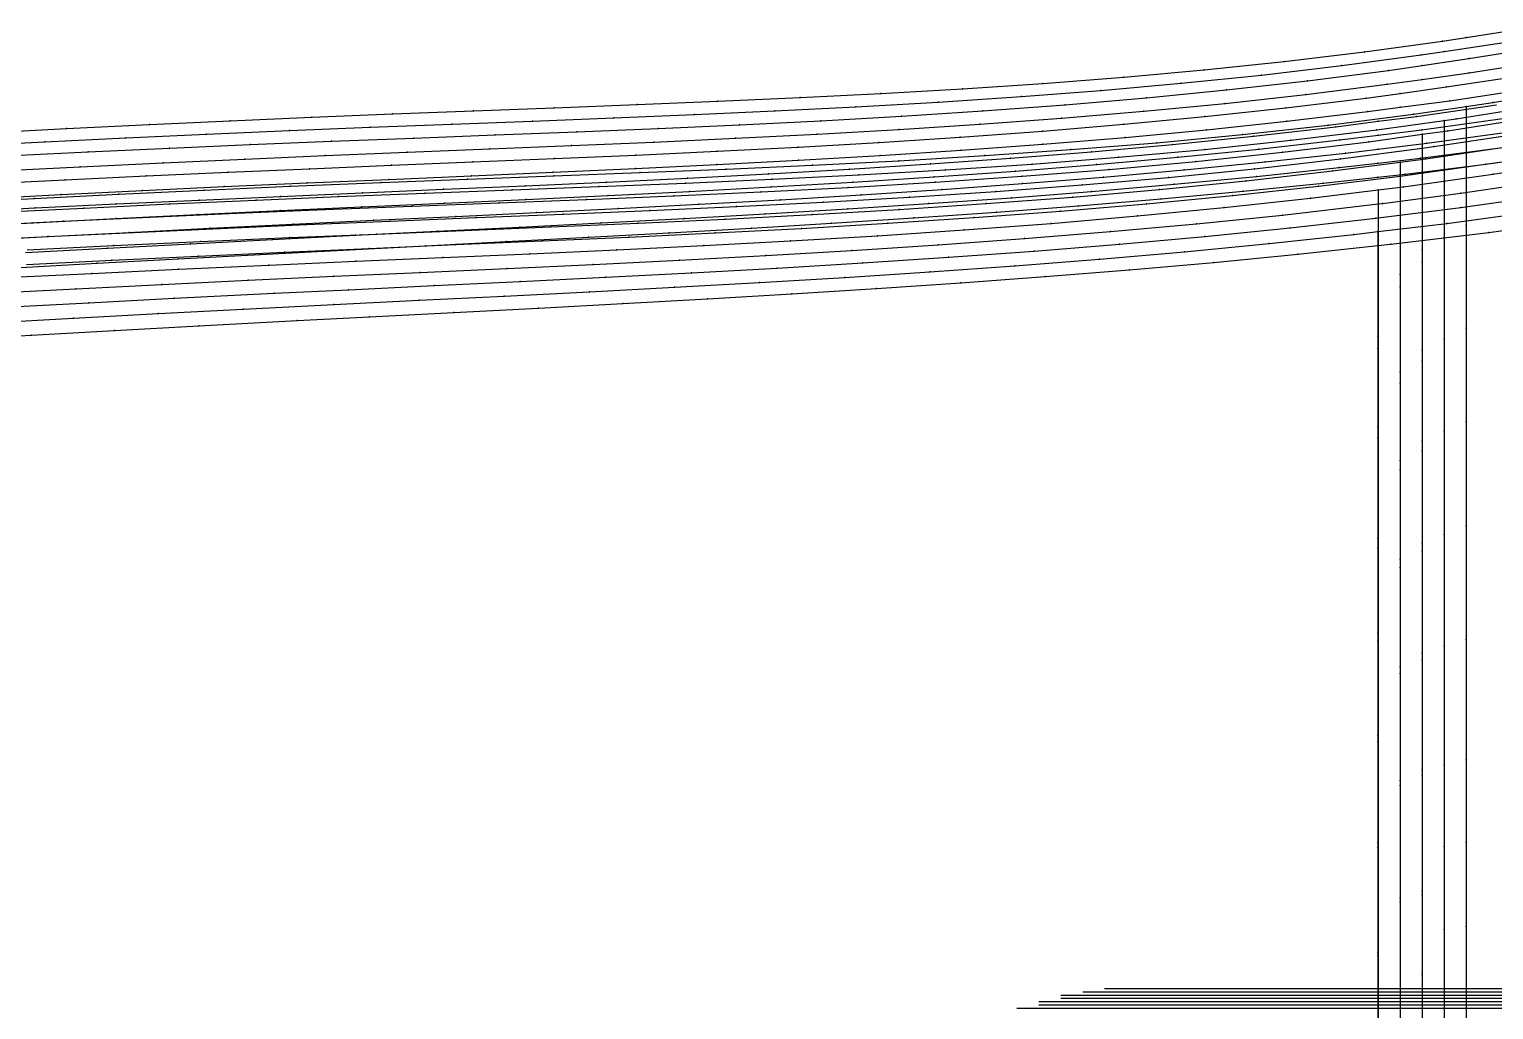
# Model space of a CAD drawing. Extents: x -2408 to 1029, y -526 to 2095.
# Drawn here: x -1535.4 to -1262.1, y -219.6 to -36.7 of the extents above; entities that cross this region are included whole.
import ezdxf

# ---------------------------------------------------------------- set-up
doc = ezdxf.new("R2010")
doc.units = 0

# ---------------------------------------------------------------- blocks, each defined once
blk = doc.blocks.new(' -30')
at = {"layer": '1'}
blk.add_lwpolyline([(-950.544015, 15.479823), (-935.206577, 16.343182), (-920.105982, 17.176384), (-904.766612, 18.003775), (-889.287064, 18.818535), (-873.946031, 19.61452), (-858.840044, 20.398946), (-843.499775, 21.209493), (-828.4495, 22.031731), (-813.112931, 22.910487), (-798.123536, 23.822103), (-782.794354, 24.821861), (-767.357727, 25.911562), (-752.041175, 27.088975), (-736.617966, 28.385365), (-721.320863, 29.794235), (-706.371494, 31.303377), (-696.187057, 32.435005), (-691.10357, 32.999838), (-676.024616, 34.856611), (-661.314608, 36.891858)], dxfattribs=at)
at = {"layer": '14'}
blk.add_lwpolyline([(-962.987189, 2.046197), (-947.543406, 2.929759), (-931.946003, 3.804981), (-916.242685, 4.667644), (-897.852015, 5.652574), (-884.398697, 6.356113), (-868.621156, 7.173227), (-852.843795, 7.995684), (-837.0681, 8.838081), (-821.295402, 9.715025), (-805.527188, 10.641114), (-789.764789, 11.630952), (-774.009689, 12.699139), (-758.263261, 13.860278), (-742.526873, 15.128973), (-726.802011, 16.519822), (-711.090008, 18.047432), (-696.187057, 19.649467), (-693.760895, 19.910271), (-675.471564, 22.118793), (-660.609476, 24.159982)], dxfattribs=at)
at = {"layer": '2'}
blk.add_point((-696.187057, 19.626408), dxfattribs=at)
at = {"layer": '3'}
for p in [(-691.10357, 32.999838), (-676.024616, 34.856611), (-706.371494, 31.303377), (-696.187057, 32.435005), (-736.617966, 28.385365), (-721.320863, 29.794235), (-782.794354, 24.821861), (-767.357727, 25.911562), (-752.041175, 27.088975), (-828.4495, 22.031731), (-813.112931, 22.910487), (-798.123536, 23.822103), (-675.471564, 22.118793), (-873.946031, 19.61452), (-858.840044, 20.398946), (-843.499775, 21.209493), (-696.187057, 19.649467), (-693.760895, 19.910271), (-920.105982, 17.176384), (-904.766612, 18.003775), (-889.287064, 18.818535), (-726.802011, 16.519822), (-711.090008, 18.047432), (-935.206577, 16.343182), (-758.263261, 13.860278), (-742.526873, 15.128973), (-789.764789, 11.630952), (-774.009689, 12.699139), (-837.0681, 8.838081), (-821.295402, 9.715025), (-805.527188, 10.641114), (-897.852015, 5.652574), (-884.398697, 6.356113), (-868.621156, 7.173227), (-852.843795, 7.995684), (-947.543406, 2.929759), (-931.946003, 3.804981), (-916.242685, 4.667644), (-696.187057, 0.451554), (-696.187057, -16.208268), (-696.187057, -36.720904), (-696.187057, -54.118737), (-696.187057, -72.840981), (-696.187057, -92.526419), (-696.187057, -112.813858)]:
    blk.add_point(p, dxfattribs=at)
at = {"layer": '4'}
for p in [(-696.187057, 32.435005), (-696.187057, 19.649467)]:
    blk.add_point(p, dxfattribs=at)
at = {"layer": '8'}
blk.add_lwpolyline([(-696.187057, 19.626408), (-696.187057, 0.451554), (-696.187057, -16.208268), (-696.187057, -36.720904), (-696.187057, -54.118737), (-696.187057, -72.840981), (-696.187057, -92.526419), (-696.187057, -112.813858), (-696.187057, -133.342096), (-696.187057, -153.749935), (-696.187057, -173.676172), (-696.187057, -192.759608), (-696.187057, -210.639042), (-696.187057, -226.953287), (-696.187057, -241.3411), (-696.187057, -256.903938), (-696.187057, -270.749977), (-696.187057, -272.616177)], dxfattribs=at)
blk = doc.blocks.new(' -31')
at = {"layer": '1'}
blk.add_lwpolyline([(-948.623433, 17.732253), (-933.280246, 18.568444), (-917.805096, 19.390269), (-902.511805, 20.180359), (-887.034435, 20.959494), (-871.800651, 21.716283), (-856.32288, 22.487864), (-841.149318, 23.262263), (-825.674273, 24.08631), (-810.567308, 24.938351), (-795.098583, 25.874089), (-780.061113, 26.859538), (-764.603561, 27.965631), (-749.634539, 29.141898), (-734.195194, 30.478894), (-718.84188, 31.946828), (-703.430426, 33.574759), (-696.187057, 34.422185), (-688.241489, 35.351758), (-672.874118, 37.354307)], dxfattribs=at)
at = {"layer": '14'}
blk.add_lwpolyline([(-955.286526, 4.643103), (-939.622287, 5.506135), (-923.835967, 6.354823), (-907.975192, 7.18477), (-891.024309, 8.045205), (-875.132846, 8.835067), (-859.241113, 9.625043), (-843.350631, 10.43139), (-827.463031, 11.270359), (-811.579911, 12.158205), (-795.702866, 13.111181), (-779.83353, 14.145537), (-763.973421, 15.277532), (-748.124175, 16.523418), (-732.287387, 17.899448), (-716.464651, 19.421876), (-700.657603, 21.106951), (-696.187057, 21.638057), (-683.339155, 23.164388), (-666.059555, 25.49067)], dxfattribs=at)
at = {"layer": '2'}
blk.add_point((-696.187057, 21.607609), dxfattribs=at)
at = {"layer": '3'}
for p in [(-703.430426, 33.574759), (-696.187057, 34.422185), (-688.241489, 35.351758), (-734.195194, 30.478894), (-718.84188, 31.946828), (-764.603561, 27.965631), (-749.634539, 29.141898), (-810.567308, 24.938351), (-795.098583, 25.874089), (-780.061113, 26.859538), (-856.32288, 22.487864), (-841.149318, 23.262263), (-825.674273, 24.08631), (-683.339155, 23.164388), (-917.805096, 19.390269), (-902.511805, 20.180359), (-887.034435, 20.959494), (-871.800651, 21.716283), (-716.464651, 19.421876), (-700.657603, 21.106951), (-696.187057, 21.638057), (-933.280246, 18.568444), (-748.124175, 16.523418), (-732.287387, 17.899448), (-779.83353, 14.145537), (-763.973421, 15.277532), (-827.463031, 11.270359), (-811.579911, 12.158205), (-795.702866, 13.111181), (-875.132846, 8.835067), (-859.241113, 9.625043), (-843.350631, 10.43139), (-939.622287, 5.506135), (-923.835967, 6.354823), (-907.975192, 7.18477), (-891.024309, 8.045205), (-696.187057, 2.136107), (-696.187057, -14.78146), (-696.187057, -35.611433), (-696.187057, -53.278423), (-696.187057, -72.290306), (-696.187057, -92.280291), (-696.187057, -112.881592)]:
    blk.add_point(p, dxfattribs=at)
at = {"layer": '4'}
for p in [(-696.187057, 34.422185), (-696.187057, 21.638057)]:
    blk.add_point(p, dxfattribs=at)
at = {"layer": '8'}
blk.add_lwpolyline([(-696.187057, 21.607609), (-696.187057, 2.136107), (-696.187057, -14.78146), (-696.187057, -35.611433), (-696.187057, -53.278423), (-696.187057, -72.290306), (-696.187057, -92.280291), (-696.187057, -112.881592), (-696.187057, -133.727418), (-696.187057, -154.450981), (-696.187057, -174.685493), (-696.187057, -194.064164), (-696.187057, -212.220206), (-696.187057, -228.786831), (-696.187057, -243.397249), (-696.187057, -259.200869), (-696.187057, -273.2611), (-696.187057, -275.156174)], dxfattribs=at)
blk = doc.blocks.new(' -32')
at = {"layer": '1'}
blk.add_lwpolyline([(-959.45837, 19.282104), (-944.399344, 20.092843), (-929.266918, 20.886145), (-914.205567, 21.652657), (-898.727986, 22.414029), (-883.664382, 23.134938), (-868.319484, 23.862668), (-853.255966, 24.585178), (-837.98626, 25.341618), (-822.925843, 26.126801), (-807.730136, 26.973803), (-792.676608, 27.882423), (-777.557094, 28.880208), (-762.5158, 29.973046), (-747.42515, 31.185646), (-732.403637, 32.523892), (-717.278175, 34.019483), (-702.287098, 35.664747), (-696.187057, 36.407948), (-687.061092, 37.519807), (-672.116943, 39.54803)], dxfattribs=at)
at = {"layer": '14'}
blk.add_lwpolyline([(-952.619872, 6.934457), (-936.796781, 7.776695), (-920.867203, 8.599889), (-902.211607, 9.530105), (-888.328943, 10.199019), (-872.323106, 10.958336), (-856.317384, 11.72208), (-840.313552, 12.508138), (-824.313384, 13.334394), (-808.318694, 14.218732), (-792.331181, 15.179041), (-776.352658, 16.233206), (-760.384899, 17.399111), (-744.429681, 18.694642), (-728.488815, 20.137682), (-712.564002, 21.746121), (-696.612399, 23.543152), (-696.187057, 23.596621), (-680.726148, 25.539978), (-663.656502, 27.958207)], dxfattribs=at)
at = {"layer": '2'}
blk.add_point((-696.187057, 23.588808), dxfattribs=at)
at = {"layer": '3'}
for p in [(-702.287098, 35.664747), (-696.187057, 36.407948), (-687.061092, 37.519807), (-717.278175, 34.019483), (-747.42515, 31.185646), (-732.403637, 32.523892), (-792.676608, 27.882423), (-777.557094, 28.880208), (-762.5158, 29.973046), (-837.98626, 25.341618), (-822.925843, 26.126801), (-807.730136, 26.973803), (-680.726148, 25.539978), (-898.727986, 22.414029), (-883.664382, 23.134938), (-868.319484, 23.862668), (-853.255966, 24.585178), (-696.612399, 23.543152), (-696.187057, 23.596621), (-944.399344, 20.092843), (-929.266918, 20.886145), (-914.205567, 21.652657), (-728.488815, 20.137682), (-712.564002, 21.746121), (-760.384899, 17.399111), (-744.429681, 18.694642), (-808.318694, 14.218732), (-792.331181, 15.179041), (-776.352658, 16.233206), (-872.323106, 10.958336), (-856.317384, 11.72208), (-840.313552, 12.508138), (-824.313384, 13.334394), (-920.867203, 8.599889), (-902.211607, 9.530105), (-888.328943, 10.199019), (-936.796781, 7.776695), (-696.187057, 3.820657), (-696.187057, -13.354648), (-696.187057, -34.501972), (-696.187057, -52.438121), (-696.187057, -71.739651), (-696.187057, -92.034185), (-696.187057, -112.949348)]:
    blk.add_point(p, dxfattribs=at)
at = {"layer": '4'}
for p in [(-696.187057, 36.407948), (-696.187057, 23.596621)]:
    blk.add_point(p, dxfattribs=at)
at = {"layer": '8'}
blk.add_lwpolyline([(-696.187057, 23.588808), (-696.187057, 3.820657), (-696.187057, -13.354648), (-696.187057, -34.501972), (-696.187057, -52.438121), (-696.187057, -71.739651), (-696.187057, -92.034185), (-696.187057, -112.949348), (-696.187057, -134.112761), (-696.187057, -155.152049), (-696.187057, -175.694834), (-696.187057, -195.36874), (-696.187057, -213.801389), (-696.187057, -230.620406), (-696.187057, -245.4534), (-696.187057, -261.497782), (-696.187057, -275.772225), (-696.187057, -277.696171)], dxfattribs=at)
blk = doc.blocks.new(' -33')
at = {"layer": '1'}
blk.add_lwpolyline([(-962.378839, 21.273721), (-947.180992, 22.072432), (-931.779804, 22.856026), (-916.57929, 23.602129), (-901.09277, 24.334801), (-885.889938, 25.03201), (-870.467076, 25.730405), (-855.264132, 26.425488), (-839.915285, 27.152162), (-824.715526, 27.914039), (-809.448063, 28.737968), (-794.255524, 29.632615), (-779.081015, 30.617696), (-763.901431, 31.711709), (-748.728626, 32.930879), (-733.570572, 34.291602), (-718.476761, 35.805907), (-703.352213, 37.500076), (-696.187057, 38.394732), (-688.058011, 39.409742), (-672.984152, 41.507452)], dxfattribs=at)
at = {"layer": '14'}
blk.add_lwpolyline([(-955.159831, 8.93821), (-939.223461, 9.763571), (-923.180193, 10.566594), (-907.077622, 11.342517), (-891.073816, 12.083681), (-874.953148, 12.813767), (-858.832385, 13.546876), (-842.71355, 14.302547), (-826.598671, 15.100318), (-810.489657, 15.959734), (-794.388572, 16.90033), (-778.297327, 17.941651), (-762.217985, 19.103232), (-746.152459, 20.404619), (-730.10281, 21.865347), (-714.07095, 23.504961), (-696.187057, 25.577886), (-695.392315, 25.670001), (-680.74212, 27.580925), (-663.876106, 30.042186)], dxfattribs=at)
at = {"layer": '2'}
blk.add_point((-696.187057, 25.570009), dxfattribs=at)
at = {"layer": '3'}
for p in [(-696.187057, 38.394732), (-688.058011, 39.409742), (-718.476761, 35.805907), (-703.352213, 37.500076), (-748.728626, 32.930879), (-733.570572, 34.291602), (-779.081015, 30.617696), (-763.901431, 31.711709), (-824.715526, 27.914039), (-809.448063, 28.737968), (-794.255524, 29.632615), (-680.74212, 27.580925), (-885.889938, 25.03201), (-870.467076, 25.730405), (-855.264132, 26.425488), (-839.915285, 27.152162), (-696.187057, 25.577886), (-695.392315, 25.670001), (-947.180992, 22.072432), (-931.779804, 22.856026), (-916.57929, 23.602129), (-901.09277, 24.334801), (-730.10281, 21.865347), (-714.07095, 23.504961), (-746.152459, 20.404619), (-794.388572, 16.90033), (-778.297327, 17.941651), (-762.217985, 19.103232), (-842.71355, 14.302547), (-826.598671, 15.100318), (-810.489657, 15.959734), (-907.077622, 11.342517), (-891.073816, 12.083681), (-874.953148, 12.813767), (-858.832385, 13.546876), (-939.223461, 9.763571), (-923.180193, 10.566594), (-696.187057, 5.505209), (-696.187057, -11.927834), (-696.187057, -27.697366), (-696.187057, -45.356723), (-696.187057, -64.52794), (-696.187057, -84.83305), (-696.187057, -105.894091)]:
    blk.add_point(p, dxfattribs=at)
at = {"layer": '4'}
for p in [(-696.187057, 38.394732), (-696.187057, 25.577886)]:
    blk.add_point(p, dxfattribs=at)
at = {"layer": '8'}
blk.add_lwpolyline([(-696.187057, 25.570009), (-696.187057, 5.505209), (-696.187057, -11.927834), (-696.187057, -27.697366), (-696.187057, -45.356723), (-696.187057, -64.52794), (-696.187057, -84.83305), (-696.187057, -105.894091), (-696.187057, -127.333096), (-696.187057, -148.772081), (-696.187057, -169.833121), (-696.187057, -190.138231), (-696.187057, -209.309447), (-696.187057, -226.968803), (-696.187057, -242.738335), (-696.187057, -260.17137), (-696.187057, -274.928334), (-696.187057, -280.236168)], dxfattribs=at)
blk = doc.blocks.new(' -34')
at = {"layer": '1'}
blk.add_lwpolyline([(-962.042918, 23.434851), (-946.865268, 24.207538), (-931.721191, 24.951114), (-916.239627, 25.679105), (-901.092699, 26.362402), (-885.785749, 27.030579), (-870.637486, 27.683523), (-855.402736, 28.3493), (-840.256066, 29.038188), (-825.104764, 29.772288), (-809.963278, 30.568387), (-794.902986, 31.439294), (-779.771741, 32.411262), (-764.804323, 33.485809), (-749.690761, 34.703088), (-734.588409, 36.070656), (-719.503758, 37.606008), (-704.101333, 39.367399), (-696.187057, 40.38013), (-689.061283, 41.291958), (-674.105752, 43.422285)], dxfattribs=at)
at = {"layer": '14'}
blk.add_lwpolyline([(-952.36486, 11.213999), (-936.274156, 12.014474), (-920.091959, 12.787686), (-903.24683, 13.556277), (-887.01248, 14.266178), (-870.776659, 14.965254), (-854.541482, 15.674685), (-838.309179, 16.415645), (-822.081941, 17.20931), (-805.861958, 18.076856), (-789.651423, 19.039459), (-773.452526, 20.118295), (-757.267459, 21.33454), (-741.098412, 22.70937), (-724.947577, 24.263962), (-708.817183, 26.019486), (-696.187057, 27.577312), (-691.4811, 28.157747), (-674.795507, 30.484158), (-658.751686, 32.99127)], dxfattribs=at)
at = {"layer": '2'}
blk.add_point((-696.187057, 27.551208), dxfattribs=at)
at = {"layer": '3'}
for p in [(-689.061283, 41.291958), (-704.101333, 39.367399), (-696.187057, 40.38013), (-734.588409, 36.070656), (-719.503758, 37.606008), (-764.804323, 33.485809), (-749.690761, 34.703088), (-809.963278, 30.568387), (-794.902986, 31.439294), (-779.771741, 32.411262), (-674.795507, 30.484158), (-870.637486, 27.683523), (-855.402736, 28.3493), (-840.256066, 29.038188), (-825.104764, 29.772288), (-696.187057, 27.577312), (-691.4811, 28.157747), (-931.721191, 24.951114), (-916.239627, 25.679105), (-901.092699, 26.362402), (-885.785749, 27.030579), (-708.817183, 26.019486), (-946.865268, 24.207538), (-741.098412, 22.70937), (-724.947577, 24.263962), (-773.452526, 20.118295), (-757.267459, 21.33454), (-838.309179, 16.415645), (-822.081941, 17.20931), (-805.861958, 18.076856), (-789.651423, 19.039459), (-887.01248, 14.266178), (-870.776659, 14.965254), (-854.541482, 15.674685), (-936.274156, 12.014474), (-920.091959, 12.787686), (-903.24683, 13.556277), (-696.187057, 7.189761), (-696.187057, -10.50102), (-696.187057, -26.503698), (-696.187057, -44.42414), (-696.187057, -63.878794), (-696.187057, -84.484107), (-696.187057, -105.856506)]:
    blk.add_point(p, dxfattribs=at)
at = {"layer": '4'}
for p in [(-696.187057, 40.38013), (-696.187057, 27.577312)]:
    blk.add_point(p, dxfattribs=at)
at = {"layer": '7'}
blk.add_line((-763.632202, -125.051336), (-389.104042, -125.051336), dxfattribs=at)
at = {"layer": '8'}
blk.add_lwpolyline([(-696.187057, 27.551208), (-696.187057, 7.189761), (-696.187057, -10.50102), (-696.187057, -26.503698), (-696.187057, -44.42414), (-696.187057, -63.878794), (-696.187057, -84.484107), (-696.187057, -105.856506), (-696.187057, -127.612478), (-696.187057, -149.368449), (-696.187057, -170.740867), (-696.187057, -191.34618), (-696.187057, -210.800818), (-696.187057, -228.721277), (-696.187057, -244.723942), (-696.187057, -262.414736), (-696.187057, -277.389873), (-696.187057, -282.776184)], dxfattribs=at)
blk = doc.blocks.new(' -35')
at = {"layer": '1'}
blk.add_lwpolyline([(-961.287901, 25.314339), (-946.065137, 26.095991), (-930.879642, 26.845534), (-915.653807, 27.564757), (-900.149849, 28.264762), (-884.921417, 28.926582), (-869.491646, 29.586773), (-854.263099, 30.245948), (-838.920024, 30.938467), (-823.694953, 31.673938), (-808.446946, 32.477426), (-793.229916, 33.364866), (-778.088367, 34.352138), (-762.886271, 35.467571), (-747.500666, 36.743473), (-732.32422, 38.167402), (-717.357443, 39.753187), (-702.221529, 41.558933), (-696.187057, 42.365713), (-686.941813, 43.601738), (-671.865551, 45.850678)], dxfattribs=at)
at = {"layer": '14'}
blk.add_lwpolyline([(-952.579384, 13.047829), (-936.600783, 13.850699), (-920.522136, 14.625094), (-904.391192, 15.365869), (-888.600371, 16.057306), (-872.455227, 16.747644), (-856.310227, 17.443511), (-840.167818, 18.167295), (-824.030335, 18.94139), (-807.900113, 19.78819), (-791.779599, 20.730083), (-775.671091, 21.789465), (-759.577038, 22.988724), (-743.499734, 24.350258), (-727.44163, 25.896451), (-711.405021, 27.649703), (-696.187057, 29.544051), (-694.02828, 29.812778), (-675.383928, 32.46391)], dxfattribs=at)
at = {"layer": '2'}
blk.add_point((-696.187057, 29.532409), dxfattribs=at)
at = {"layer": '3'}
for p in [(-702.221529, 41.558933), (-696.187057, 42.365713), (-686.941813, 43.601738), (-717.357443, 39.753187), (-747.500666, 36.743473), (-732.32422, 38.167402), (-793.229916, 33.364866), (-778.088367, 34.352138), (-762.886271, 35.467571), (-854.263099, 30.245948), (-838.920024, 30.938467), (-823.694953, 31.673938), (-808.446946, 32.477426), (-915.653807, 27.564757), (-900.149849, 28.264762), (-884.921417, 28.926582), (-869.491646, 29.586773), (-711.405021, 27.649703), (-696.187057, 29.544051), (-694.02828, 29.812778), (-946.065137, 26.095991), (-930.879642, 26.845534), (-727.44163, 25.896451), (-759.577038, 22.988724), (-743.499734, 24.350258), (-807.900113, 19.78819), (-791.779599, 20.730083), (-775.671091, 21.789465), (-872.455227, 16.747644), (-856.310227, 17.443511), (-840.167818, 18.167295), (-824.030335, 18.94139), (-936.600783, 13.850699), (-920.522136, 14.625094), (-904.391192, 15.365869), (-888.600371, 16.057306), (-696.187057, 8.874313), (-696.187057, -9.074205), (-696.187057, -25.310029), (-696.187057, -43.491557), (-696.187057, -63.229649), (-696.187057, -84.135146), (-696.187057, -105.818943)]:
    blk.add_point(p, dxfattribs=at)
at = {"layer": '4'}
for p in [(-696.187057, 42.365713), (-696.187057, 29.544051)]:
    blk.add_point(p, dxfattribs=at)
at = {"layer": '7'}
blk.add_line((-763.632202, -125.051336), (-389.104042, -125.051336), dxfattribs=at)
at = {"layer": '8'}
blk.add_lwpolyline([(-696.187057, 29.532409), (-696.187057, 8.874313), (-696.187057, -9.074205), (-696.187057, -25.310029), (-696.187057, -43.491557), (-696.187057, -63.229649), (-696.187057, -84.135146), (-696.187057, -105.818943), (-696.187057, -127.89188), (-696.187057, -149.964818), (-696.187057, -171.648615), (-696.187057, -192.55413), (-696.187057, -212.292221), (-696.187057, -230.473749), (-696.187057, -246.709572), (-696.187057, -264.658074), (-696.187057, -279.851389), (-696.187057, -285.316181)], dxfattribs=at)
blk = doc.blocks.new(' -36')
at = {"layer": '1'}
blk.add_lwpolyline([(-960.595979, 27.489451), (-945.386085, 28.243615), (-930.223439, 28.963117), (-914.952428, 29.650953), (-899.78665, 30.300871), (-884.445538, 30.932854), (-869.278321, 31.54862), (-854.024831, 32.178944), (-838.859382, 32.836911), (-823.702092, 33.546003), (-808.542478, 34.326618), (-793.490451, 35.191923), (-778.34243, 36.173265), (-762.893095, 37.309129), (-747.76605, 38.574965), (-732.664665, 40.012175), (-717.57252, 41.64312), (-702.570928, 43.477063), (-696.187057, 44.352727), (-687.53168, 45.539962), (-672.577526, 47.823738)], dxfattribs=at)
at = {"layer": '14'}
blk.add_lwpolyline([(-952.428582, 15.182423), (-936.316231, 15.962758), (-920.111287, 16.710408), (-903.482609, 17.436119), (-887.223827, 18.109548), (-870.963124, 18.769112), (-854.703125, 19.438837), (-838.446343, 20.142751), (-822.195444, 20.904879), (-805.952939, 21.74925), (-789.721457, 22.699888), (-773.503624, 23.780818), (-757.301952, 25.016072), (-741.119106, 26.429668), (-724.957599, 28.045642), (-708.820059, 29.888015), (-696.187057, 31.537294), (-691.445156, 32.156361), (-674.659417, 34.643384)], dxfattribs=at)
at = {"layer": '2'}
blk.add_point((-696.187057, 31.513608), dxfattribs=at)
at = {"layer": '3'}
for p in [(-696.187057, 44.352727), (-687.53168, 45.539962), (-717.57252, 41.64312), (-702.570928, 43.477063), (-747.76605, 38.574965), (-732.664665, 40.012175), (-778.34243, 36.173265), (-762.893095, 37.309129), (-838.859382, 32.836911), (-823.702092, 33.546003), (-808.542478, 34.326618), (-793.490451, 35.191923), (-899.78665, 30.300871), (-884.445538, 30.932854), (-869.278321, 31.54862), (-854.024831, 32.178944), (-696.187057, 31.537294), (-691.445156, 32.156361), (-945.386085, 28.243615), (-930.223439, 28.963117), (-914.952428, 29.650953), (-724.957599, 28.045642), (-708.820059, 29.888015), (-757.301952, 25.016072), (-741.119106, 26.429668), (-789.721457, 22.699888), (-773.503624, 23.780818), (-854.703125, 19.438837), (-838.446343, 20.142751), (-822.195444, 20.904879), (-805.952939, 21.74925), (-920.111287, 16.710408), (-903.482609, 17.436119), (-887.223827, 18.109548), (-870.963124, 18.769112), (-936.316231, 15.962758), (-696.187057, 10.558863), (-696.187057, -7.6474), (-696.187057, -24.116363), (-696.187057, -42.558977), (-696.187057, -62.580508), (-696.187057, -83.786207), (-696.187057, -105.781382)]:
    blk.add_point(p, dxfattribs=at)
at = {"layer": '4'}
for p in [(-696.187057, 44.352727), (-696.187057, 31.537294)]:
    blk.add_point(p, dxfattribs=at)
at = {"layer": '7'}
blk.add_line((-763.632202, -125.051336), (-389.104042, -125.051336), dxfattribs=at)
at = {"layer": '8'}
blk.add_lwpolyline([(-696.187057, 31.513608), (-696.187057, 10.558863), (-696.187057, -7.6474), (-696.187057, -24.116363), (-696.187057, -42.558977), (-696.187057, -62.580508), (-696.187057, -83.786207), (-696.187057, -105.781382), (-696.187057, -128.171286), (-696.187057, -150.56119), (-696.187057, -172.556365), (-696.187057, -193.762064), (-696.187057, -213.783595), (-696.187057, -232.226194), (-696.187057, -248.695178), (-696.187057, -266.901435), (-696.187057, -282.312918), (-696.187057, -287.856178)], dxfattribs=at)
blk = doc.blocks.new(' -37')
at = {"layer": '1'}
blk.add_lwpolyline([(-961.886137, 29.265319), (-946.641757, 30.032803), (-931.141849, 30.777437), (-915.893945, 31.472146), (-900.888486, 32.120227), (-885.637784, 32.748686), (-870.190481, 33.371573), (-854.939422, 33.993086), (-839.591104, 34.648185), (-824.343593, 35.35114), (-809.104225, 36.126875), (-793.865264, 36.996934), (-778.746142, 37.975006), (-763.523574, 39.097431), (-748.137304, 40.395344), (-732.943814, 41.861663), (-717.874596, 43.521574), (-702.728602, 45.417345), (-696.187057, 46.339412), (-687.445294, 47.5716), (-672.36694, 49.944403)], dxfattribs=at)
at = {"layer": '14'}
blk.add_lwpolyline([(-968.498774, 16.205628), (-952.64753, 17.017874), (-936.647193, 17.801848), (-920.545628, 18.552025), (-904.390811, 19.262872), (-888.818666, 19.909773), (-872.648382, 20.561553), (-856.478172, 21.218032), (-840.310819, 21.904454), (-824.149105, 22.646062), (-807.995813, 23.468099), (-791.853726, 24.395809), (-775.725625, 25.454434), (-759.614293, 26.669217), (-743.522514, 28.065403), (-727.453068, 29.668233), (-711.408739, 31.502951), (-696.187057, 33.502586), (-693.992253, 33.790907), (-675.348821, 36.601963)], dxfattribs=at)
at = {"layer": '2'}
blk.add_point((-696.187057, 33.494809), dxfattribs=at)
at = {"layer": '3'}
for p in [(-687.445294, 47.5716), (-702.728602, 45.417345), (-696.187057, 46.339412), (-732.943814, 41.861663), (-717.874596, 43.521574), (-763.523574, 39.097431), (-748.137304, 40.395344), (-809.104225, 36.126875), (-793.865264, 36.996934), (-778.746142, 37.975006), (-870.190481, 33.371573), (-854.939422, 33.993086), (-839.591104, 34.648185), (-824.343593, 35.35114), (-696.187057, 33.502586), (-693.992253, 33.790907), (-931.141849, 30.777437), (-915.893945, 31.472146), (-900.888486, 32.120227), (-885.637784, 32.748686), (-711.408739, 31.502951), (-946.641757, 30.032803), (-743.522514, 28.065403), (-727.453068, 29.668233), (-775.725625, 25.454434), (-759.614293, 26.669217), (-840.310819, 21.904454), (-824.149105, 22.646062), (-807.995813, 23.468099), (-791.853726, 24.395809), (-904.390811, 19.262872), (-888.818666, 19.909773), (-872.648382, 20.561553), (-856.478172, 21.218032), (-952.64753, 17.017874), (-936.647193, 17.801848), (-920.545628, 18.552025), (-696.187057, 12.243416), (-696.187057, -6.220585), (-696.187057, -22.922694), (-696.187057, -41.626394), (-696.187057, -61.931363), (-696.187057, -83.437265), (-696.187057, -105.743818), (-696.187057, -120.861969)]:
    blk.add_point(p, dxfattribs=at)
at = {"layer": '4'}
for p in [(-696.187057, 46.339412), (-696.187057, 33.502586)]:
    blk.add_point(p, dxfattribs=at)
at = {"layer": '7'}
blk.add_line((-763.632202, -125.051336), (-389.104042, -125.051336), dxfattribs=at)
at = {"layer": '8'}
blk.add_lwpolyline([(-696.187057, 33.494809), (-696.187057, 12.243416), (-696.187057, -6.220585), (-696.187057, -22.922694), (-696.187057, -41.626394), (-696.187057, -61.931363), (-696.187057, -83.437265), (-696.187057, -105.743818), (-696.187057, -120.861969), (-696.187057, -136.039408), (-696.187057, -151.157559), (-696.187057, -166.097773), (-696.187057, -187.91505), (-696.187057, -208.664815), (-696.187057, -227.94675), (-696.187057, -245.360511), (-696.187057, -260.505839), (-696.187057, -276.478989), (-696.187057, -290.396175)], dxfattribs=at)
blk = doc.blocks.new(' -38')
at = {"layer": '1'}
blk.add_lwpolyline([(-960.466797, 31.474904), (-945.186374, 32.214768), (-930.012502, 32.912398), (-914.945218, 33.563884), (-899.767879, 34.182437), (-884.396283, 34.779537), (-869.217366, 35.358234), (-853.944644, 35.95182), (-838.767514, 36.575588), (-823.604689, 37.255255), (-808.433665, 38.014085), (-793.390631, 38.86617), (-778.232292, 39.847281), (-762.804824, 40.995304), (-747.670139, 42.292076), (-732.728361, 43.761968), (-717.633657, 45.463255), (-702.518783, 47.407832), (-696.187057, 48.32602), (-687.485629, 49.587835), (-672.528161, 52.002884)], dxfattribs=at)
at = {"layer": '14'}
blk.add_lwpolyline([(-965.833839, 18.491552), (-949.813748, 19.27934), (-933.660167, 20.033792), (-917.420856, 20.749203), (-901.010454, 21.425357), (-884.725897, 22.058017), (-868.439471, 22.678174), (-852.154187, 23.312704), (-835.873055, 23.988483), (-819.599087, 24.732388), (-803.335331, 25.571293), (-787.08472, 26.532076), (-770.850305, 27.641614), (-754.635096, 28.926781), (-738.442102, 30.414454), (-722.274336, 32.131509), (-706.134807, 34.104822), (-696.187057, 35.490098), (-691.408612, 36.155513), (-674.521169, 38.804732)], dxfattribs=at)
at = {"layer": '2'}
blk.add_point((-696.187057, 35.476007), dxfattribs=at)
at = {"layer": '3'}
for p in [(-687.485629, 49.587835), (-702.518783, 47.407832), (-696.187057, 48.32602), (-732.728361, 43.761968), (-717.633657, 45.463255), (-747.670139, 42.292076), (-793.390631, 38.86617), (-778.232292, 39.847281), (-762.804824, 40.995304), (-853.944644, 35.95182), (-838.767514, 36.575588), (-823.604689, 37.255255), (-808.433665, 38.014085), (-691.408612, 36.155513), (-930.012502, 32.912398), (-914.945218, 33.563884), (-899.767879, 34.182437), (-884.396283, 34.779537), (-869.217366, 35.358234), (-706.134807, 34.104822), (-696.187057, 35.490098), (-945.186374, 32.214768), (-738.442102, 30.414454), (-722.274336, 32.131509), (-770.850305, 27.641614), (-754.635096, 28.926781), (-819.599087, 24.732388), (-803.335331, 25.571293), (-787.08472, 26.532076), (-884.725897, 22.058017), (-868.439471, 22.678174), (-852.154187, 23.312704), (-835.873055, 23.988483), (-949.813748, 19.27934), (-933.660167, 20.033792), (-917.420856, 20.749203), (-901.010454, 21.425357), (-696.187057, 13.927966), (-696.187057, -4.793773), (-696.187057, -21.729027), (-696.187057, -40.693814), (-696.187057, -61.282221), (-696.187057, -83.088325), (-696.187057, -105.706257), (-696.187057, -121.035437)]:
    blk.add_point(p, dxfattribs=at)
at = {"layer": '4'}
for p in [(-696.187057, 48.32602), (-696.187057, 35.490098)]:
    blk.add_point(p, dxfattribs=at)
at = {"layer": '7'}
blk.add_line((-763.632202, -125.051336), (-389.104042, -125.051336), dxfattribs=at)
at = {"layer": '8'}
blk.add_lwpolyline([(-696.187057, 35.476007), (-696.187057, 13.927966), (-696.187057, -4.793773), (-696.187057, -21.729027), (-696.187057, -40.693814), (-696.187057, -61.282221), (-696.187057, -83.088325), (-696.187057, -105.706257), (-696.187057, -121.035437), (-696.187057, -136.424732), (-696.187057, -151.753912), (-696.187057, -166.90269), (-696.187057, -181.750797), (-696.187057, -203.196114), (-696.187057, -223.288398), (-696.187057, -241.621761), (-696.187057, -257.790326), (-696.187057, -275.279319), (-696.187057, -289.247953), (-696.187057, -292.936172)], dxfattribs=at)
blk = doc.blocks.new(' -39')
at = {"layer": '1'}
blk.add_lwpolyline([(-972.426874, 32.706807), (-957.348397, 33.473774), (-942.248849, 34.207305), (-927.166897, 34.900925), (-911.706027, 35.56711), (-896.620456, 36.177591), (-881.396374, 36.763393), (-866.309244, 37.333801), (-851.182551, 37.918832), (-836.097355, 38.538959), (-821.085808, 39.215891), (-806.007134, 39.979071), (-790.620141, 40.86786), (-775.053399, 41.905349), (-760.284358, 43.042005), (-745.245243, 44.376518), (-730.282729, 45.906704), (-715.287729, 47.669677), (-700.468567, 49.660171), (-696.187057, 50.308561), (-685.042754, 51.996229)], dxfattribs=at)
at = {"layer": '14'}
blk.add_lwpolyline([(-965.957125, 20.323897), (-950.056397, 21.117259), (-934.013301, 21.876438), (-917.875856, 22.595524), (-902.536653, 23.234737), (-886.342965, 23.866598), (-870.146549, 24.478843), (-853.950619, 25.099564), (-837.758392, 25.756856), (-821.573048, 26.478813), (-805.397877, 27.293526), (-789.23606, 28.22909), (-773.090811, 29.3136), (-756.965349, 30.575147), (-740.862888, 32.041826), (-724.786647, 33.741732), (-708.73984, 35.702956), (-696.187057, 37.457721), (-693.955538, 37.769657), (-675.313736, 40.740006)], dxfattribs=at)
at = {"layer": '2'}
blk.add_point((-696.187057, 37.457209), dxfattribs=at)
at = {"layer": '3'}
for p in [(-700.468567, 49.660171), (-696.187057, 50.308561), (-715.287729, 47.669677), (-745.245243, 44.376518), (-730.282729, 45.906704), (-775.053399, 41.905349), (-760.284358, 43.042005), (-836.097355, 38.538959), (-821.085808, 39.215891), (-806.007134, 39.979071), (-790.620141, 40.86786), (-911.706027, 35.56711), (-896.620456, 36.177591), (-881.396374, 36.763393), (-866.309244, 37.333801), (-851.182551, 37.918832), (-708.73984, 35.702956), (-696.187057, 37.457721), (-693.955538, 37.769657), (-957.348397, 33.473774), (-942.248849, 34.207305), (-927.166897, 34.900925), (-724.786647, 33.741732), (-756.965349, 30.575147), (-740.862888, 32.041826), (-789.23606, 28.22909), (-773.090811, 29.3136), (-853.950619, 25.099564), (-837.758392, 25.756856), (-821.573048, 26.478813), (-805.397877, 27.293526), (-934.013301, 21.876438), (-917.875856, 22.595524), (-902.536653, 23.234737), (-886.342965, 23.866598), (-870.146549, 24.478843), (-950.056397, 21.117259), (-696.187057, 15.612518), (-696.187057, -3.366959), (-696.187057, -20.535366), (-696.187057, -39.761231), (-696.187057, -60.633077), (-696.187057, -82.739383), (-696.187057, -97.959542), (-696.187057, -113.423548)]:
    blk.add_point(p, dxfattribs=at)
at = {"layer": '4'}
for p in [(-696.187057, 50.308561), (-696.187057, 37.457721)]:
    blk.add_point(p, dxfattribs=at)
at = {"layer": '7'}
blk.add_line((-763.632202, -125.051336), (-389.104042, -125.051336), dxfattribs=at)
at = {"layer": '8'}
blk.add_lwpolyline([(-696.187057, 37.457209), (-696.187057, 15.612518), (-696.187057, -3.366959), (-696.187057, -20.535366), (-696.187057, -39.761231), (-696.187057, -60.633077), (-696.187057, -82.739383), (-696.187057, -97.959542), (-696.187057, -113.423548), (-696.187057, -129.009478), (-696.187057, -144.595427), (-696.187057, -160.059433), (-696.187057, -175.279592), (-696.187057, -190.133979), (-696.187057, -211.463037), (-696.187057, -231.283287), (-696.187057, -249.183207), (-696.187057, -264.751363), (-696.187057, -281.170439), (-696.187057, -295.47617)], dxfattribs=at)
blk = doc.blocks.new(' -40')
at = {"layer": '1'}
blk.add_lwpolyline([(-972.441015, 34.535306), (-957.395768, 35.312603), (-941.900771, 36.074939), (-926.851707, 36.775409), (-911.572266, 37.440956), (-896.519306, 38.05247), (-881.442024, 38.632949), (-866.387281, 39.197654), (-850.894074, 39.7898), (-835.841152, 40.401845), (-820.470008, 41.089372), (-805.423684, 41.848344), (-790.191583, 42.729508), (-775.159657, 43.7355), (-760.062848, 44.905913), (-745.057512, 46.253937), (-730.118739, 47.810136), (-715.160782, 49.610059), (-700.598431, 51.609171), (-696.187057, 52.290759), (-686.222374, 53.830367)], dxfattribs=at)
at = {"layer": '14'}
blk.add_lwpolyline([(-979.044187, 21.464525), (-963.427207, 22.288689), (-947.618835, 23.083016), (-931.667167, 23.841398), (-915.620567, 24.557715), (-898.667251, 25.260128), (-882.56296, 25.88158), (-866.456159, 26.485525), (-850.35024, 27.101273), (-834.248592, 27.758136), (-818.15472, 28.485419), (-802.071977, 29.312436), (-786.003866, 30.268492), (-769.953779, 31.382898), (-753.925105, 32.684967), (-737.921349, 34.204001), (-721.945902, 35.969314), (-706.002153, 38.010218), (-696.187057, 39.450417), (-691.170276, 40.186537), (-675.296249, 42.809026)], dxfattribs=at)
at = {"layer": '2'}
blk.add_point((-696.187057, 39.438407), dxfattribs=at)
at = {"layer": '3'}
for p in [(-696.187057, 52.290759), (-715.160782, 49.610059), (-700.598431, 51.609171), (-730.118739, 47.810136), (-775.159657, 43.7355), (-760.062848, 44.905913), (-745.057512, 46.253937), (-820.470008, 41.089372), (-805.423684, 41.848344), (-790.191583, 42.729508), (-881.442024, 38.632949), (-866.387281, 39.197654), (-850.894074, 39.7898), (-835.841152, 40.401845), (-696.187057, 39.450417), (-691.170276, 40.186537), (-941.900771, 36.074939), (-926.851707, 36.775409), (-911.572266, 37.440956), (-896.519306, 38.05247), (-721.945902, 35.969314), (-706.002153, 38.010218), (-957.395768, 35.312603), (-737.921349, 34.204001), (-786.003866, 30.268492), (-769.953779, 31.382898), (-753.925105, 32.684967), (-834.248592, 27.758136), (-818.15472, 28.485419), (-802.071977, 29.312436), (-898.667251, 25.260128), (-882.56296, 25.88158), (-866.456159, 26.485525), (-850.35024, 27.101273), (-963.427207, 22.288689), (-947.618835, 23.083016), (-931.667167, 23.841398), (-915.620567, 24.557715), (-696.187057, 17.297069), (-696.187057, -1.940145), (-696.187057, -19.341697), (-696.187057, -38.828648), (-696.187057, -59.983913), (-696.187057, -82.390439), (-696.187057, -97.81728), (-696.187057, -113.491299)]:
    blk.add_point(p, dxfattribs=at)
at = {"layer": '4'}
for p in [(-696.187057, 52.290759), (-696.187057, 39.450417)]:
    blk.add_point(p, dxfattribs=at)
at = {"layer": '7'}
blk.add_line((-763.632202, -125.051336), (-389.104042, -125.051336), dxfattribs=at)
at = {"layer": '8'}
blk.add_lwpolyline([(-696.187057, 39.438407), (-696.187057, 17.297069), (-696.187057, -1.940145), (-696.187057, -19.341697), (-696.187057, -38.828648), (-696.187057, -59.983913), (-696.187057, -82.390439), (-696.187057, -97.81728), (-696.187057, -113.491299), (-696.187057, -129.288879), (-696.187057, -145.086478), (-696.187057, -160.760478), (-696.187057, -176.187319), (-696.187057, -191.24344), (-696.187057, -212.86213), (-696.187057, -232.951524), (-696.187057, -251.09457), (-696.187057, -266.874129), (-696.187057, -283.516172), (-696.187057, -298.016186)], dxfattribs=at)

msp = doc.modelspace()

# ---------------------------------------------------------------- block references
at = {"layer": '1'}
for name, p in [(' -38', (-579.253783, -91.775472)), (' -39', (-575.170005, -91.15992)), (' -40', (-571.08619, -90.544825)), (' -34', (-587.46481, -94.242756)), (' -36', (-583.359915, -93.009197)), (' -33', (-587.486083, -94.859148)), (' -35', (-583.382004, -93.626476)), (' -32', (-587.506908, -95.474868)), (' -37', (-579.276546, -92.393365)), (' -31', (-587.527219, -96.089244)), (' -30', (-587.547006, -96.703028))]:
    msp.add_blockref(name, p, dxfattribs=at)

doc.saveas('drawing.dxf')
